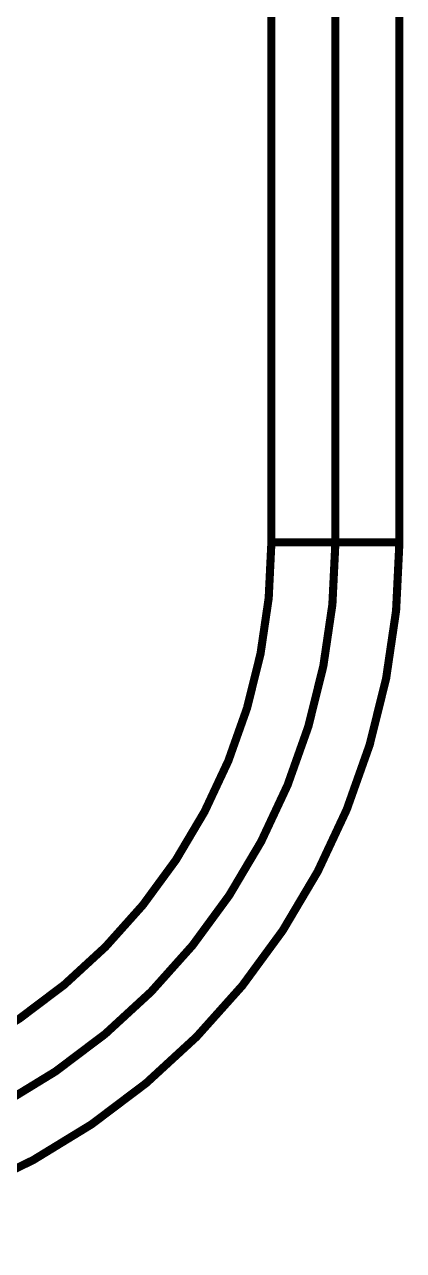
# Model space of a CAD drawing. Header units: inches. Extents: x 0 to 35.2, y -0.7 to 15.9.
# Drawn here: x 24.632 to 24.6553, y 3.304 to 3.3794 of the extents above; entities that cross this region are included whole.
import ezdxf

# ---------------------------------------------------------------- set-up
doc = ezdxf.new("R2010")
doc.units = ezdxf.units.IN
doc.header["$MEASUREMENT"] = 0
doc.layers.add('Dimensions', color=6, linetype='Continuous')

msp = doc.modelspace()

# ---------------------------------------------------------------- linework, layer by layer
at = {"layer": 'Dimensions'}
for points in [[(24.647205, 3.347532, 0.0005, 0.0005, 0), (24.647205, 3.424741, 0.0005, 0.0005, 0)], [(24.651142, 3.347532, 0.0005, 0.0005, 0), (24.651142, 3.381489, 0.0005, 0.0005, 0)], [(24.655079, 3.347532, 0.0005, 0.0005, 0), (24.655079, 3.381489, 0.0005, 0.0005, 0)], [(24.655079, 3.347532, 0.0005, 0.0005, -0.468273), (24.603977, 3.304932, 0.0005, 0.0005, 0)], [(24.651142, 3.347532, 0.0005, 0.0005, -0.468273), (24.604685, 3.308804, 0.0005, 0.0005, 0)], [(24.647205, 3.347532, 0.0005, 0.0005, -0.468273), (24.605394, 3.312677, 0.0005, 0.0005, 0)], [(24.647205, 3.347532, 0.0005, 0.0005, 0), (24.651142, 3.347532, 0.0005, 0.0005, 0)], [(24.651142, 3.347532, 0.0005, 0.0005, 0), (24.655079, 3.347532, 0.0005, 0.0005, 0)]]:
    msp.add_lwpolyline(points, format="xyseb", dxfattribs=at)
for points in [[(24.64708, 3.347532, 0.00025, 0.00025, 1), (24.64733, 3.347532, 0.00025, 0.00025, 1)], [(24.64708, 3.347532, 0.00025, 0.00025, 1), (24.64733, 3.347532, 0.00025, 0.00025, 1)], [(24.64708, 3.347532, 0.00025, 0.00025, 1), (24.64733, 3.347532, 0.00025, 0.00025, 1)], [(24.651017, 3.347532, 0.00025, 0.00025, 1), (24.651267, 3.347532, 0.00025, 0.00025, 1)], [(24.651017, 3.347532, 0.00025, 0.00025, 1), (24.651267, 3.347532, 0.00025, 0.00025, 1)], [(24.651017, 3.347532, 0.00025, 0.00025, 1), (24.651267, 3.347532, 0.00025, 0.00025, 1)], [(24.651017, 3.347532, 0.00025, 0.00025, 1), (24.651267, 3.347532, 0.00025, 0.00025, 1)], [(24.654954, 3.347532, 0.00025, 0.00025, 1), (24.655204, 3.347532, 0.00025, 0.00025, 1)], [(24.654954, 3.347532, 0.00025, 0.00025, 1), (24.655204, 3.347532, 0.00025, 0.00025, 1)], [(24.654954, 3.347532, 0.00025, 0.00025, 1), (24.655204, 3.347532, 0.00025, 0.00025, 1)]]:
    msp.add_lwpolyline(points, format="xyseb", close=True, dxfattribs=at)

doc.saveas('drawing.dxf')
